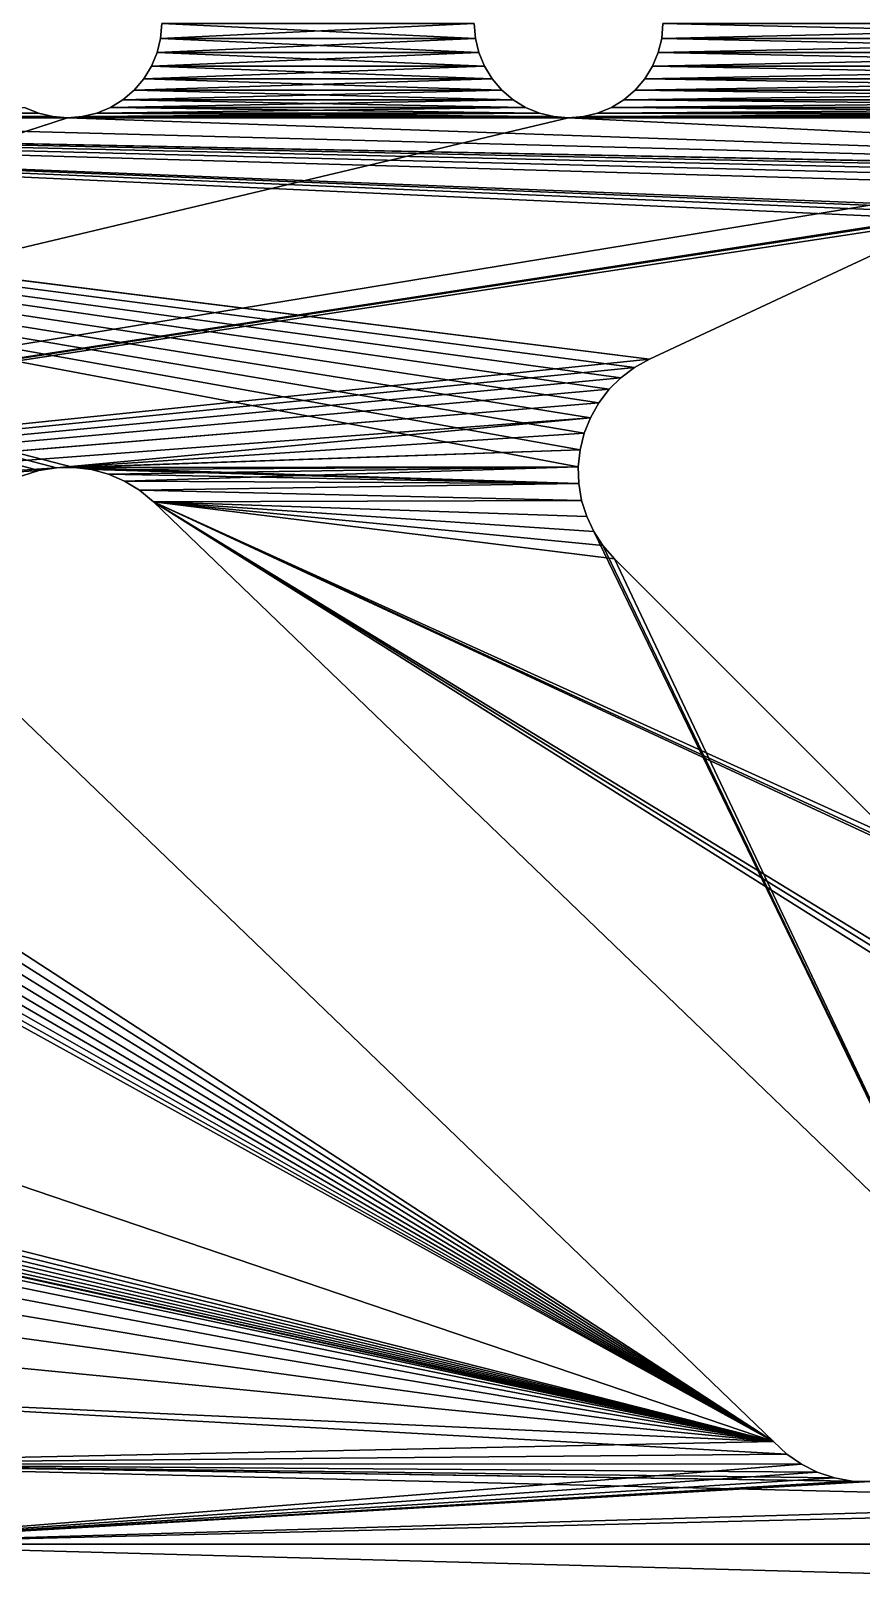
# Model space of a CAD drawing. Header units: millimetres. Extents: x -48.7 to 48.7, y -48.7 to 48.7.
# Drawn here: x -22.16 to -8.74, y -25.06 to -0.12 of the extents above; entities that cross this region are included whole.
import ezdxf

# ---------------------------------------------------------------- set-up
doc = ezdxf.new("R2010")
doc.units = ezdxf.units.MM
doc.header["$LTSCALE"] = 65.185185
for name, color, linetype in [('1', 7, 'CONTINUOUS'), ('129', 7, 'CONTINUOUS'), ('130', 7, 'CONTINUOUS'), ('131', 7, 'CONTINUOUS'), ('132', 7, 'CONTINUOUS'), ('2', 7, 'CONTINUOUS'), ('3', 7, 'CONTINUOUS'), ('5', 7, 'CONTINUOUS'), ('77', 7, 'CONTINUOUS'), ('78', 7, 'CONTINUOUS'), ('84', 7, 'CONTINUOUS')]:
    doc.layers.add(name, color=color, linetype=linetype)

msp = doc.modelspace()

# ---------------------------------------------------------------- linework, layer by layer
at = {"layer": '1', "linetype": 'CONTINUOUS'}
for points in [[(-20.062, -0.242), (-20.042, 0), (-14.975, -0.242), (-20.062, -0.242)], [(-14.975, -0.242), (-20.042, 0), (-14.995, 0), (-14.975, -0.242)], [(-11.965, -0.242), (-11.945, 0), (-1.505, -0.242), (-11.965, -0.242)], [(-1.505, -0.242), (-11.945, 0), (-1.525, 0), (-1.505, -0.242)], [(-20.117, -0.472), (-20.062, -0.242), (-14.92, -0.472), (-20.117, -0.472)], [(-14.92, -0.472), (-20.062, -0.242), (-14.975, -0.242), (-14.92, -0.472)], [(-12.02, -0.472), (-11.965, -0.242), (-1.45, -0.472), (-12.02, -0.472)], [(-1.45, -0.472), (-11.965, -0.242), (-1.505, -0.242), (-1.45, -0.472)], [(-20.208, -0.691), (-20.117, -0.472), (-14.829, -0.691), (-20.208, -0.691)], [(-14.829, -0.691), (-20.117, -0.472), (-14.92, -0.472), (-14.829, -0.691)], [(-12.112, -0.691), (-12.02, -0.472), (-1.359, -0.691), (-12.112, -0.691)], [(-1.359, -0.691), (-12.02, -0.472), (-1.45, -0.472), (-1.359, -0.691)], [(-20.334, -0.897), (-20.208, -0.691), (-14.703, -0.897), (-20.334, -0.897)], [(-14.703, -0.897), (-20.208, -0.691), (-14.829, -0.691), (-14.703, -0.897)], [(-12.237, -0.897), (-12.112, -0.691), (-1.233, -0.897), (-12.237, -0.897)], [(-1.233, -0.897), (-12.112, -0.691), (-1.359, -0.691), (-1.233, -0.897)], [(-20.488, -1.077), (-20.334, -0.897), (-14.549, -1.077), (-20.488, -1.077)], [(-14.549, -1.077), (-20.334, -0.897), (-14.703, -0.897), (-14.549, -1.077)], [(-12.392, -1.077), (-12.237, -0.897), (-1.079, -1.077), (-12.392, -1.077)], [(-1.079, -1.077), (-12.237, -0.897), (-1.233, -0.897), (-1.079, -1.077)], [(-20.874, -1.358), (-20.671, -1.234), (-14.164, -1.358), (-20.874, -1.358)], [(-20.671, -1.234), (-20.488, -1.077), (-14.366, -1.234), (-20.671, -1.234)], [(-14.164, -1.358), (-20.671, -1.234), (-14.366, -1.234), (-14.164, -1.358)], [(-14.366, -1.234), (-20.488, -1.077), (-14.549, -1.077), (-14.366, -1.234)], [(-12.777, -1.358), (-12.575, -1.234), (-0.693, -1.358), (-12.777, -1.358)], [(-12.575, -1.234), (-12.392, -1.077), (-0.895, -1.234), (-12.575, -1.234)], [(-0.693, -1.358), (-12.575, -1.234), (-0.895, -1.234), (-0.693, -1.358)], [(-0.895, -1.234), (-12.392, -1.077), (-1.079, -1.077), (-0.895, -1.234)], [(-43.671, -1.45), (-43.439, -1.506), (-21.463, -7.175), (-43.671, -1.45)], [(-22.301, -7.313), (-43.671, -1.45), (-22.031, -7.228), (-22.301, -7.313)], [(-22.031, -7.228), (-43.671, -1.45), (-21.748, -7.182), (-22.031, -7.228)], [(-21.748, -7.182), (-43.671, -1.45), (-21.463, -7.175), (-21.748, -7.182)], [(-30.029, -1.45), (-21.806, -1.506), (-30.261, -1.506), (-30.029, -1.45)], [(-29.807, -1.358), (-22.037, -1.45), (-30.029, -1.45), (-29.807, -1.358)], [(-22.037, -1.45), (-21.806, -1.506), (-30.029, -1.45), (-22.037, -1.45)], [(-22.26, -1.358), (-22.037, -1.45), (-29.807, -1.358), (-22.26, -1.358)], [(-21.328, -1.506), (-21.096, -1.45), (-13.709, -1.506), (-21.328, -1.506)], [(-21.096, -1.45), (-20.874, -1.358), (-13.941, -1.45), (-21.096, -1.45)], [(-13.709, -1.506), (-21.096, -1.45), (-13.941, -1.45), (-13.709, -1.506)], [(-13.941, -1.45), (-20.874, -1.358), (-14.164, -1.358), (-13.941, -1.45)], [(-13.231, -1.506), (-13, -1.45), (-0.239, -1.506), (-13.231, -1.506)], [(-13, -1.45), (-12.777, -1.358), (-0.471, -1.45), (-13, -1.45)], [(-0.239, -1.506), (-13, -1.45), (-0.471, -1.45), (-0.239, -1.506)], [(-0.471, -1.45), (-12.777, -1.358), (-0.693, -1.358), (-0.471, -1.45)], [(-43.439, -1.506), (-43.2, -1.524), (-12.161, -5.426), (-43.439, -1.506)], [(-13.315, -7.165), (-43.439, -1.506), (-13.285, -6.891), (-13.315, -7.165)], [(-43.439, -1.506), (-13.315, -7.165), (-21.463, -7.175), (-43.439, -1.506)], [(-13.285, -6.891), (-43.439, -1.506), (-13.219, -6.624), (-13.285, -6.891)], [(-13.219, -6.624), (-43.439, -1.506), (-13.118, -6.372), (-13.219, -6.624)], [(-13.118, -6.372), (-43.439, -1.506), (-12.981, -6.132), (-13.118, -6.372)], [(-12.981, -6.132), (-43.439, -1.506), (-12.815, -5.914), (-12.981, -6.132)], [(-12.815, -5.914), (-43.439, -1.506), (-12.624, -5.726), (-12.815, -5.914)], [(-12.624, -5.726), (-43.439, -1.506), (-12.406, -5.563), (-12.624, -5.726)], [(-12.406, -5.563), (-43.439, -1.506), (-12.161, -5.426), (-12.406, -5.563)], [(-43.2, -1.524), (-30.5, -1.524), (7.063, -2.528), (-43.2, -1.524)], [(5.721, -2.943), (-43.2, -1.524), (5.958, -2.784), (5.721, -2.943)], [(-43.2, -1.524), (5.721, -2.943), (-6.542, -2.986), (-43.2, -1.524)], [(5.958, -2.784), (-43.2, -1.524), (6.214, -2.662), (5.958, -2.784)], [(6.214, -2.662), (-43.2, -1.524), (6.492, -2.576), (6.214, -2.662)], [(6.492, -2.576), (-43.2, -1.524), (6.776, -2.531), (6.492, -2.576)], [(6.776, -2.531), (-43.2, -1.524), (7.063, -2.528), (6.776, -2.531)], [(-12.161, -5.426), (-43.2, -1.524), (-7.329, -3.172), (-12.161, -5.426)], [(-7.329, -3.172), (-43.2, -1.524), (-7.068, -3.074), (-7.329, -3.172)], [(-7.068, -3.074), (-43.2, -1.524), (-6.806, -3.012), (-7.068, -3.074)], [(-6.806, -3.012), (-43.2, -1.524), (-6.542, -2.986), (-6.806, -3.012)], [(-30.261, -1.506), (-21.567, -1.524), (-30.5, -1.524), (-30.261, -1.506)], [(-30.5, -1.524), (-21.567, -1.524), (7.063, -2.528), (-30.5, -1.524)], [(-21.806, -1.506), (-21.567, -1.524), (-30.261, -1.506), (-21.806, -1.506)], [(-21.567, -1.524), (-21.328, -1.506), (-13.47, -1.524), (-21.567, -1.524)], [(-21.567, -1.524), (-13.47, -1.524), (7.063, -2.528), (-21.567, -1.524)], [(-13.47, -1.524), (-21.328, -1.506), (-13.709, -1.506), (-13.47, -1.524)], [(-13.47, -1.524), (-13.231, -1.506), (0, -1.524), (-13.47, -1.524)], [(-13.47, -1.524), (0, -1.524), (7.063, -2.528), (-13.47, -1.524)], [(0, -1.524), (-13.231, -1.506), (-0.239, -1.506), (0, -1.524)], [(-13.315, -7.165), (-13.306, -7.436), (-21.463, -7.175), (-13.315, -7.165)], [(-21.463, -7.175), (-13.306, -7.436), (-21.181, -7.211), (-21.463, -7.175)], [(-21.181, -7.211), (-13.306, -7.436), (-20.903, -7.286), (-21.181, -7.211)], [(-20.903, -7.286), (-13.306, -7.436), (-20.645, -7.398), (-20.903, -7.286)], [(-20.645, -7.398), (-13.306, -7.436), (-20.405, -7.546), (-20.645, -7.398)], [(-13.306, -7.436), (-13.259, -7.708), (-20.405, -7.546), (-13.306, -7.436)], [(-20.405, -7.546), (-13.259, -7.708), (-20.18, -7.731), (-20.405, -7.546)], [(-13.259, -7.708), (-13.177, -7.97), (-20.18, -7.731), (-13.259, -7.708)], [(-0.239, -20.061), (-0.471, -20.117), (-20.18, -7.731), (-0.239, -20.061)], [(-20.18, -7.731), (-0.471, -20.117), (-7.298, -20.125), (-20.18, -7.731)], [(0, -20.042), (-0.239, -20.061), (-20.18, -7.731), (0, -20.042)], [(-7.539, -13.609), (0, -20.042), (-20.18, -7.731), (-7.539, -13.609)], [(-12.914, -8.44), (-12.73, -8.653), (-20.18, -7.731), (-12.914, -8.44)], [(-12.73, -8.653), (-8.221, -13.162), (-20.18, -7.731), (-12.73, -8.653)], [(-13.063, -8.212), (-12.914, -8.44), (-20.18, -7.731), (-13.063, -8.212)], [(-13.177, -7.97), (-13.063, -8.212), (-20.18, -7.731), (-13.177, -7.97)], [(-7.781, -13.494), (-7.539, -13.609), (-20.18, -7.731), (-7.781, -13.494)], [(-8.008, -13.345), (-7.781, -13.494), (-20.18, -7.731), (-8.008, -13.345)], [(-8.221, -13.162), (-8.008, -13.345), (-20.18, -7.731), (-8.221, -13.162)], [(-29.141, -10.851), (-29.05, -10.632), (-10.16, -22.917), (-29.141, -10.851)], [(-10.16, -22.917), (-29.05, -10.632), (-22.953, -10.614), (-10.16, -22.917)], [(-29.267, -11.057), (-29.141, -10.851), (-10.16, -22.917), (-29.267, -11.057)], [(-29.421, -11.237), (-29.267, -11.057), (-10.16, -22.917), (-29.421, -11.237)], [(-29.807, -11.518), (-29.605, -11.394), (-10.16, -22.917), (-29.807, -11.518)], [(-29.605, -11.394), (-29.421, -11.237), (-10.16, -22.917), (-29.605, -11.394)], [(-48.66, -13.151), (-43.2, -11.684), (-10.16, -22.917), (-48.66, -13.151)], [(-43.2, -11.684), (-30.5, -11.684), (-10.16, -22.917), (-43.2, -11.684)], [(-30.5, -11.684), (-30.261, -11.666), (-10.16, -22.917), (-30.5, -11.684)], [(-30.261, -11.666), (-30.029, -11.61), (-10.16, -22.917), (-30.261, -11.666)], [(-30.029, -11.61), (-29.807, -11.518), (-10.16, -22.917), (-30.029, -11.61)], [(-48.64, -13.425), (-48.66, -13.151), (-10.16, -22.917), (-48.64, -13.425)], [(-48.587, -13.687), (-48.64, -13.425), (-10.16, -22.917), (-48.587, -13.687)], [(-48.5, -13.936), (-48.587, -13.687), (-10.16, -22.917), (-48.5, -13.936)], [(-48.377, -14.176), (-48.5, -13.936), (-10.16, -22.917), (-48.377, -14.176)], [(-48.223, -14.399), (-48.377, -14.176), (-10.16, -22.917), (-48.223, -14.399)], [(-10.16, -22.917), (-42.983, -15.711), (-48.223, -14.399), (-10.16, -22.917)], [(-41.096, -16.152), (-42.983, -15.711), (-10.16, -22.917), (-41.096, -16.152)], [(-39.233, -16.698), (-41.096, -16.152), (-10.16, -22.917), (-39.233, -16.698)], [(-37.395, -17.349), (-39.233, -16.698), (-10.16, -22.917), (-37.395, -17.349)], [(-35.599, -18.1), (-37.395, -17.349), (-10.16, -22.917), (-35.599, -18.1)], [(-33.853, -18.948), (-35.599, -18.1), (-10.16, -22.917), (-33.853, -18.948)], [(-32.149, -19.895), (-33.853, -18.948), (-10.16, -22.917), (-32.149, -19.895)], [(-30.502, -20.934), (-32.149, -19.895), (-10.16, -22.917), (-30.502, -20.934)], [(-28.922, -22.059), (-30.502, -20.934), (-10.16, -22.917), (-28.922, -22.059)], [(-27.399, -23.276), (-28.922, -22.059), (-9.943, -23.12), (-27.399, -23.276)], [(-28.922, -22.059), (-10.16, -22.917), (-9.943, -23.12), (-28.922, -22.059)], [(-9.708, -23.285), (-27.399, -23.276), (-9.943, -23.12), (-9.708, -23.285)], [(-25.947, -24.575), (-27.399, -23.276), (25.947, -24.575), (-25.947, -24.575)], [(25.947, -24.575), (-27.399, -23.276), (-8.596, -23.564), (25.947, -24.575)], [(-8.596, -23.564), (-27.399, -23.276), (-8.887, -23.556), (-8.596, -23.564)], [(-8.887, -23.556), (-27.399, -23.276), (-9.172, -23.506), (-8.887, -23.556)], [(-9.172, -23.506), (-27.399, -23.276), (-9.451, -23.414), (-9.172, -23.506)], [(-9.451, -23.414), (-27.399, -23.276), (-9.708, -23.285), (-9.451, -23.414)], [(-24.575, -25.947), (-25.947, -24.575), (24.575, -25.947), (-24.575, -25.947)], [(24.575, -25.947), (-25.947, -24.575), (25.947, -24.575), (24.575, -25.947)]]:
    msp.add_3dface(points, dxfattribs=at)
at = {"layer": '129', "linetype": 'CONTINUOUS'}
for points in [[(-10.16, -22.917), (-22.953, -10.614), (-10.16, -22.917, 3.175), (-10.16, -22.917)], [(-10.16, -22.917, 3.175), (-22.953, -10.614), (-22.953, -10.614, 3.175), (-10.16, -22.917, 3.175)]]:
    msp.add_3dface(points, dxfattribs=at)
at = {"layer": '130', "linetype": 'CONTINUOUS'}
for points in [[(-22.301, -7.313), (-22.031, -7.228), (-22.301, -7.313, 3.175), (-22.301, -7.313)], [(-22.031, -7.228), (-22.031, -7.228, 3.175), (-22.301, -7.313, 3.175), (-22.031, -7.228)], [(-22.031, -7.228), (-21.748, -7.182), (-22.031, -7.228, 3.175), (-22.031, -7.228)], [(-21.748, -7.182), (-21.748, -7.182, 3.175), (-22.031, -7.228, 3.175), (-21.748, -7.182)], [(-21.748, -7.182), (-21.463, -7.175), (-21.748, -7.182, 3.175), (-21.748, -7.182)], [(-21.463, -7.175), (-21.463, -7.175, 3.175), (-21.748, -7.182, 3.175), (-21.463, -7.175)], [(-21.463, -7.175), (-21.181, -7.211), (-21.463, -7.175, 3.175), (-21.463, -7.175)], [(-21.181, -7.211), (-21.181, -7.211, 3.175), (-21.463, -7.175, 3.175), (-21.181, -7.211)], [(-21.181, -7.211), (-20.903, -7.286), (-21.181, -7.211, 3.175), (-21.181, -7.211)], [(-20.903, -7.286), (-20.903, -7.286, 3.175), (-21.181, -7.211, 3.175), (-20.903, -7.286)], [(-20.903, -7.286), (-20.645, -7.398), (-20.903, -7.286, 3.175), (-20.903, -7.286)], [(-20.645, -7.398), (-20.645, -7.398, 3.175), (-20.903, -7.286, 3.175), (-20.645, -7.398)], [(-20.645, -7.398), (-20.405, -7.546), (-20.645, -7.398, 3.175), (-20.645, -7.398)], [(-20.405, -7.546), (-20.405, -7.546, 3.175), (-20.645, -7.398, 3.175), (-20.405, -7.546)], [(-20.405, -7.546), (-20.18, -7.731), (-20.405, -7.546, 3.175), (-20.405, -7.546)], [(-20.18, -7.731), (-20.18, -7.731, 3.175), (-20.405, -7.546, 3.175), (-20.18, -7.731)]]:
    msp.add_3dface(points, dxfattribs=at)
at = {"layer": '131', "linetype": 'CONTINUOUS'}
for points in [[(-20.18, -7.731), (-7.298, -20.125), (-20.18, -7.731, 3.175), (-20.18, -7.731)], [(-7.298, -20.125), (-7.298, -20.125, 3.175), (-20.18, -7.731, 3.175), (-7.298, -20.125)]]:
    msp.add_3dface(points, dxfattribs=at)
at = {"layer": '132', "linetype": 'CONTINUOUS'}
for points in [[(-9.943, -23.12), (-10.16, -22.917), (-9.943, -23.12, 3.175), (-9.943, -23.12)], [(-10.16, -22.917), (-10.16, -22.917, 3.175), (-9.943, -23.12, 3.175), (-10.16, -22.917)], [(-9.708, -23.285), (-9.943, -23.12), (-9.708, -23.285, 3.175), (-9.708, -23.285)], [(-9.943, -23.12), (-9.943, -23.12, 3.175), (-9.708, -23.285, 3.175), (-9.943, -23.12)], [(-9.451, -23.414), (-9.708, -23.285), (-9.451, -23.414, 3.175), (-9.451, -23.414)], [(-9.708, -23.285), (-9.708, -23.285, 3.175), (-9.451, -23.414, 3.175), (-9.708, -23.285)], [(-9.172, -23.506), (-9.451, -23.414), (-9.172, -23.506, 3.175), (-9.172, -23.506)], [(-9.451, -23.414), (-9.451, -23.414, 3.175), (-9.172, -23.506, 3.175), (-9.451, -23.414)], [(-8.887, -23.556), (-9.172, -23.506), (-8.887, -23.556, 3.175), (-8.887, -23.556)], [(-9.172, -23.506), (-9.172, -23.506, 3.175), (-8.887, -23.556, 3.175), (-9.172, -23.506)], [(-8.596, -23.564), (-8.887, -23.556), (-8.596, -23.564, 3.175), (-8.596, -23.564)], [(-8.887, -23.556), (-8.887, -23.556, 3.175), (-8.596, -23.564, 3.175), (-8.887, -23.556)]]:
    msp.add_3dface(points, dxfattribs=at)
at = {"layer": '2', "linetype": 'CONTINUOUS'}
for points in [[(-20.042, 0, 3.175), (-20.062, -0.242, 3.175), (-14.995, 0, 3.175), (-20.042, 0, 3.175)], [(-14.995, 0, 3.175), (-20.062, -0.242, 3.175), (-14.975, -0.242, 3.175), (-14.995, 0, 3.175)], [(-11.945, 0, 3.175), (-11.965, -0.242, 3.175), (-1.525, 0, 3.175), (-11.945, 0, 3.175)], [(-1.525, 0, 3.175), (-11.965, -0.242, 3.175), (-1.505, -0.242, 3.175), (-1.525, 0, 3.175)], [(-20.062, -0.242, 3.175), (-20.117, -0.472, 3.175), (-14.975, -0.242, 3.175), (-20.062, -0.242, 3.175)], [(-14.975, -0.242, 3.175), (-20.117, -0.472, 3.175), (-14.92, -0.472, 3.175), (-14.975, -0.242, 3.175)], [(-11.965, -0.242, 3.175), (-12.02, -0.472, 3.175), (-1.505, -0.242, 3.175), (-11.965, -0.242, 3.175)], [(-1.505, -0.242, 3.175), (-12.02, -0.472, 3.175), (-1.45, -0.472, 3.175), (-1.505, -0.242, 3.175)], [(-20.117, -0.472, 3.175), (-20.208, -0.691, 3.175), (-14.92, -0.472, 3.175), (-20.117, -0.472, 3.175)], [(-14.92, -0.472, 3.175), (-20.208, -0.691, 3.175), (-14.829, -0.691, 3.175), (-14.92, -0.472, 3.175)], [(-12.02, -0.472, 3.175), (-12.112, -0.691, 3.175), (-1.45, -0.472, 3.175), (-12.02, -0.472, 3.175)], [(-1.45, -0.472, 3.175), (-12.112, -0.691, 3.175), (-1.359, -0.691, 3.175), (-1.45, -0.472, 3.175)], [(-20.208, -0.691, 3.175), (-20.334, -0.897, 3.175), (-14.829, -0.691, 3.175), (-20.208, -0.691, 3.175)], [(-14.829, -0.691, 3.175), (-20.334, -0.897, 3.175), (-14.703, -0.897, 3.175), (-14.829, -0.691, 3.175)], [(-12.112, -0.691, 3.175), (-12.237, -0.897, 3.175), (-1.359, -0.691, 3.175), (-12.112, -0.691, 3.175)], [(-1.359, -0.691, 3.175), (-12.237, -0.897, 3.175), (-1.233, -0.897, 3.175), (-1.359, -0.691, 3.175)], [(-20.334, -0.897, 3.175), (-20.488, -1.077, 3.175), (-14.703, -0.897, 3.175), (-20.334, -0.897, 3.175)], [(-14.703, -0.897, 3.175), (-20.488, -1.077, 3.175), (-14.549, -1.077, 3.175), (-14.703, -0.897, 3.175)], [(-12.237, -0.897, 3.175), (-12.392, -1.077, 3.175), (-1.233, -0.897, 3.175), (-12.237, -0.897, 3.175)], [(-1.233, -0.897, 3.175), (-12.392, -1.077, 3.175), (-1.079, -1.077, 3.175), (-1.233, -0.897, 3.175)], [(-20.671, -1.234, 3.175), (-20.874, -1.358, 3.175), (-14.366, -1.234, 3.175), (-20.671, -1.234, 3.175)], [(-14.366, -1.234, 3.175), (-20.874, -1.358, 3.175), (-14.164, -1.358, 3.175), (-14.366, -1.234, 3.175)], [(-20.488, -1.077, 3.175), (-20.671, -1.234, 3.175), (-14.549, -1.077, 3.175), (-20.488, -1.077, 3.175)], [(-14.549, -1.077, 3.175), (-20.671, -1.234, 3.175), (-14.366, -1.234, 3.175), (-14.549, -1.077, 3.175)], [(-12.575, -1.234, 3.175), (-12.777, -1.358, 3.175), (-0.895, -1.234, 3.175), (-12.575, -1.234, 3.175)], [(-0.895, -1.234, 3.175), (-12.777, -1.358, 3.175), (-0.693, -1.358, 3.175), (-0.895, -1.234, 3.175)], [(-12.392, -1.077, 3.175), (-12.575, -1.234, 3.175), (-1.079, -1.077, 3.175), (-12.392, -1.077, 3.175)], [(-1.079, -1.077, 3.175), (-12.575, -1.234, 3.175), (-0.895, -1.234, 3.175), (-1.079, -1.077, 3.175)], [(-21.806, -1.506, 3.175), (-22.037, -1.45, 3.175), (-30.261, -1.506, 3.175), (-21.806, -1.506, 3.175)], [(-30.261, -1.506, 3.175), (-22.037, -1.45, 3.175), (-30.029, -1.45, 3.175), (-30.261, -1.506, 3.175)], [(-22.037, -1.45, 3.175), (-22.26, -1.358, 3.175), (-30.029, -1.45, 3.175), (-22.037, -1.45, 3.175)], [(-21.096, -1.45, 3.175), (-21.328, -1.506, 3.175), (-13.941, -1.45, 3.175), (-21.096, -1.45, 3.175)], [(-13.941, -1.45, 3.175), (-21.328, -1.506, 3.175), (-13.709, -1.506, 3.175), (-13.941, -1.45, 3.175)], [(-20.874, -1.358, 3.175), (-21.096, -1.45, 3.175), (-14.164, -1.358, 3.175), (-20.874, -1.358, 3.175)], [(-14.164, -1.358, 3.175), (-21.096, -1.45, 3.175), (-13.941, -1.45, 3.175), (-14.164, -1.358, 3.175)], [(-13, -1.45, 3.175), (-13.231, -1.506, 3.175), (-0.471, -1.45, 3.175), (-13, -1.45, 3.175)], [(-0.471, -1.45, 3.175), (-13.231, -1.506, 3.175), (-0.239, -1.506, 3.175), (-0.471, -1.45, 3.175)], [(-12.777, -1.358, 3.175), (-13, -1.45, 3.175), (-0.693, -1.358, 3.175), (-12.777, -1.358, 3.175)], [(-0.693, -1.358, 3.175), (-13, -1.45, 3.175), (-0.471, -1.45, 3.175), (-0.693, -1.358, 3.175)], [(-21.567, -1.524, 3.175), (-30.5, -1.524, 3.175), (-43.671, -8.71, 3.175), (-21.567, -1.524, 3.175)], [(-43.439, -8.654, 3.175), (-21.567, -1.524, 3.175), (-43.671, -8.71, 3.175), (-43.439, -8.654, 3.175)], [(-13.47, -1.524, 3.175), (-21.567, -1.524, 3.175), (-43.439, -8.654, 3.175), (-13.47, -1.524, 3.175)], [(-13.47, -1.524, 3.175), (-43.439, -8.654, 3.175), (0, -1.524, 3.175), (-13.47, -1.524, 3.175)], [(0, -1.524, 3.175), (-43.439, -8.654, 3.175), (-6.806, -3.012, 3.175), (0, -1.524, 3.175)], [(-21.567, -1.524, 3.175), (-21.806, -1.506, 3.175), (-30.5, -1.524, 3.175), (-21.567, -1.524, 3.175)], [(-30.5, -1.524, 3.175), (-21.806, -1.506, 3.175), (-30.261, -1.506, 3.175), (-30.5, -1.524, 3.175)], [(-21.328, -1.506, 3.175), (-21.567, -1.524, 3.175), (-13.709, -1.506, 3.175), (-21.328, -1.506, 3.175)], [(-13.709, -1.506, 3.175), (-21.567, -1.524, 3.175), (-13.47, -1.524, 3.175), (-13.709, -1.506, 3.175)], [(-13.231, -1.506, 3.175), (-13.47, -1.524, 3.175), (-0.239, -1.506, 3.175), (-13.231, -1.506, 3.175)], [(-0.239, -1.506, 3.175), (-13.47, -1.524, 3.175), (0, -1.524, 3.175), (-0.239, -1.506, 3.175)], [(-6.806, -3.012, 3.175), (-43.439, -8.654, 3.175), (-7.068, -3.074, 3.175), (-6.806, -3.012, 3.175)], [(-7.068, -3.074, 3.175), (-43.439, -8.654, 3.175), (-7.329, -3.172, 3.175), (-7.068, -3.074, 3.175)], [(-7.329, -3.172, 3.175), (-43.439, -8.654, 3.175), (-12.161, -5.426, 3.175), (-7.329, -3.172, 3.175)], [(-12.161, -5.426, 3.175), (-43.439, -8.654, 3.175), (-12.406, -5.563, 3.175), (-12.161, -5.426, 3.175)], [(-12.406, -5.563, 3.175), (-43.439, -8.654, 3.175), (-12.624, -5.726, 3.175), (-12.406, -5.563, 3.175)], [(-12.624, -5.726, 3.175), (-43.439, -8.654, 3.175), (-12.815, -5.914, 3.175), (-12.624, -5.726, 3.175)], [(-12.815, -5.914, 3.175), (-43.439, -8.654, 3.175), (-12.981, -6.132, 3.175), (-12.815, -5.914, 3.175)], [(-43.439, -8.654, 3.175), (-43.2, -8.636, 3.175), (-12.981, -6.132, 3.175), (-43.439, -8.654, 3.175)], [(-12.981, -6.132, 3.175), (-43.2, -8.636, 3.175), (-13.118, -6.372, 3.175), (-12.981, -6.132, 3.175)], [(-13.118, -6.372, 3.175), (-43.2, -8.636, 3.175), (-21.748, -7.182, 3.175), (-13.118, -6.372, 3.175)], [(-13.219, -6.624, 3.175), (-13.118, -6.372, 3.175), (-21.748, -7.182, 3.175), (-13.219, -6.624, 3.175)], [(-13.285, -6.891, 3.175), (-13.219, -6.624, 3.175), (-21.748, -7.182, 3.175), (-13.285, -6.891, 3.175)], [(-21.463, -7.175, 3.175), (-13.285, -6.891, 3.175), (-21.748, -7.182, 3.175), (-21.463, -7.175, 3.175)], [(-13.315, -7.165, 3.175), (-13.285, -6.891, 3.175), (-21.463, -7.175, 3.175), (-13.315, -7.165, 3.175)], [(-21.748, -7.182, 3.175), (-43.2, -8.636, 3.175), (-22.031, -7.228, 3.175), (-21.748, -7.182, 3.175)], [(-22.031, -7.228, 3.175), (-43.2, -8.636, 3.175), (-22.301, -7.313, 3.175), (-22.031, -7.228, 3.175)], [(-21.181, -7.211, 3.175), (-13.315, -7.165, 3.175), (-21.463, -7.175, 3.175), (-21.181, -7.211, 3.175)], [(-20.903, -7.286, 3.175), (-13.315, -7.165, 3.175), (-21.181, -7.211, 3.175), (-20.903, -7.286, 3.175)], [(-20.645, -7.398, 3.175), (-13.315, -7.165, 3.175), (-20.903, -7.286, 3.175), (-20.645, -7.398, 3.175)], [(-13.306, -7.436, 3.175), (-13.315, -7.165, 3.175), (-20.645, -7.398, 3.175), (-13.306, -7.436, 3.175)], [(-20.405, -7.546, 3.175), (-13.306, -7.436, 3.175), (-20.645, -7.398, 3.175), (-20.405, -7.546, 3.175)], [(-13.259, -7.708, 3.175), (-13.306, -7.436, 3.175), (-20.405, -7.546, 3.175), (-13.259, -7.708, 3.175)], [(-20.18, -7.731, 3.175), (-13.259, -7.708, 3.175), (-20.405, -7.546, 3.175), (-20.18, -7.731, 3.175)], [(-13.177, -7.97, 3.175), (-13.259, -7.708, 3.175), (-20.18, -7.731, 3.175), (-13.177, -7.97, 3.175)], [(-13.063, -8.212, 3.175), (-13.177, -7.97, 3.175), (-20.18, -7.731, 3.175), (-13.063, -8.212, 3.175)], [(-7.298, -20.125, 3.175), (-13.063, -8.212, 3.175), (-20.18, -7.731, 3.175), (-7.298, -20.125, 3.175)], [(-12.914, -8.44, 3.175), (-13.063, -8.212, 3.175), (-7.298, -20.125, 3.175), (-12.914, -8.44, 3.175)], [(-12.73, -8.653, 3.175), (-12.914, -8.44, 3.175), (-7.298, -20.125, 3.175), (-12.73, -8.653, 3.175)], [(-8.221, -13.162, 3.175), (-12.73, -8.653, 3.175), (-7.298, -20.125, 3.175), (-8.221, -13.162, 3.175)], [(-28.922, -22.059, 3.175), (-10.16, -22.917, 3.175), (-22.953, -10.614, 3.175), (-28.922, -22.059, 3.175)], [(-28.922, -22.059, 3.175), (-27.399, -23.276, 3.175), (-10.16, -22.917, 3.175), (-28.922, -22.059, 3.175)], [(-10.16, -22.917, 3.175), (-27.399, -23.276, 3.175), (-9.943, -23.12, 3.175), (-10.16, -22.917, 3.175)], [(-9.943, -23.12, 3.175), (-27.399, -23.276, 3.175), (-9.708, -23.285, 3.175), (-9.943, -23.12, 3.175)], [(-27.399, -23.276, 3.175), (-25.947, -24.575, 3.175), (-9.708, -23.285, 3.175), (-27.399, -23.276, 3.175)], [(25.947, -24.575, 3.175), (27.399, -23.276, 3.175), (-25.947, -24.575, 3.175), (25.947, -24.575, 3.175)], [(-25.947, -24.575, 3.175), (27.399, -23.276, 3.175), (8.663, -23.566, 3.175), (-25.947, -24.575, 3.175)], [(-9.708, -23.285, 3.175), (-25.947, -24.575, 3.175), (-9.451, -23.414, 3.175), (-9.708, -23.285, 3.175)], [(-9.451, -23.414, 3.175), (-25.947, -24.575, 3.175), (-9.172, -23.506, 3.175), (-9.451, -23.414, 3.175)], [(-9.172, -23.506, 3.175), (-25.947, -24.575, 3.175), (-8.887, -23.556, 3.175), (-9.172, -23.506, 3.175)], [(-8.887, -23.556, 3.175), (-25.947, -24.575, 3.175), (-8.596, -23.564, 3.175), (-8.887, -23.556, 3.175)], [(-25.947, -24.575, 3.175), (8.663, -23.566, 3.175), (-8.596, -23.564, 3.175), (-25.947, -24.575, 3.175)], [(-24.575, -25.947, 3.175), (25.947, -24.575, 3.175), (-25.947, -24.575, 3.175), (-24.575, -25.947, 3.175)], [(24.575, -25.947, 3.175), (25.947, -24.575, 3.175), (-24.575, -25.947, 3.175), (24.575, -25.947, 3.175)]]:
    msp.add_3dface(points, dxfattribs=at)
at = {"layer": '3', "linetype": 'CONTINUOUS'}
for points in [[(-20.042, 0), (-20.062, -0.242), (-20.042, 0, 3.175), (-20.042, 0)], [(-20.042, 0, 3.175), (-20.062, -0.242), (-20.062, -0.242, 3.175), (-20.042, 0, 3.175)], [(-20.062, -0.242), (-20.117, -0.472), (-20.062, -0.242, 3.175), (-20.062, -0.242)], [(-20.117, -0.472), (-20.117, -0.472, 3.175), (-20.062, -0.242, 3.175), (-20.117, -0.472)], [(-20.117, -0.472), (-20.208, -0.691), (-20.117, -0.472, 3.175), (-20.117, -0.472)], [(-20.208, -0.691), (-20.208, -0.691, 3.175), (-20.117, -0.472, 3.175), (-20.208, -0.691)], [(-20.208, -0.691), (-20.334, -0.897), (-20.208, -0.691, 3.175), (-20.208, -0.691)], [(-20.334, -0.897), (-20.334, -0.897, 3.175), (-20.208, -0.691, 3.175), (-20.334, -0.897)], [(-20.334, -0.897), (-20.488, -1.077), (-20.334, -0.897, 3.175), (-20.334, -0.897)], [(-20.488, -1.077), (-20.488, -1.077, 3.175), (-20.334, -0.897, 3.175), (-20.488, -1.077)], [(-20.671, -1.234), (-20.874, -1.358), (-20.671, -1.234, 3.175), (-20.671, -1.234)], [(-20.874, -1.358), (-20.874, -1.358, 3.175), (-20.671, -1.234, 3.175), (-20.874, -1.358)], [(-20.488, -1.077), (-20.671, -1.234), (-20.488, -1.077, 3.175), (-20.488, -1.077)], [(-20.671, -1.234), (-20.671, -1.234, 3.175), (-20.488, -1.077, 3.175), (-20.671, -1.234)], [(-22.037, -1.45), (-22.26, -1.358), (-22.037, -1.45, 3.175), (-22.037, -1.45)], [(-22.26, -1.358), (-22.26, -1.358, 3.175), (-22.037, -1.45, 3.175), (-22.26, -1.358)], [(-21.806, -1.506), (-22.037, -1.45), (-21.806, -1.506, 3.175), (-21.806, -1.506)], [(-22.037, -1.45), (-22.037, -1.45, 3.175), (-21.806, -1.506, 3.175), (-22.037, -1.45)], [(-21.096, -1.45), (-21.328, -1.506), (-21.096, -1.45, 3.175), (-21.096, -1.45)], [(-21.328, -1.506), (-21.328, -1.506, 3.175), (-21.096, -1.45, 3.175), (-21.328, -1.506)], [(-20.874, -1.358), (-21.096, -1.45), (-20.874, -1.358, 3.175), (-20.874, -1.358)], [(-21.096, -1.45), (-21.096, -1.45, 3.175), (-20.874, -1.358, 3.175), (-21.096, -1.45)], [(-21.567, -1.524), (-21.806, -1.506), (-21.567, -1.524, 3.175), (-21.567, -1.524)], [(-21.806, -1.506), (-21.806, -1.506, 3.175), (-21.567, -1.524, 3.175), (-21.806, -1.506)], [(-21.328, -1.506), (-21.567, -1.524), (-21.328, -1.506, 3.175), (-21.328, -1.506)], [(-21.567, -1.524), (-21.567, -1.524, 3.175), (-21.328, -1.506, 3.175), (-21.567, -1.524)]]:
    msp.add_3dface(points, dxfattribs=at)
at = {"layer": '5', "linetype": 'CONTINUOUS'}
for points in [[(-14.975, -0.242), (-14.995, 0), (-14.975, -0.242, 3.175), (-14.975, -0.242)], [(-14.995, 0), (-14.995, 0, 3.175), (-14.975, -0.242, 3.175), (-14.995, 0)], [(-11.945, 0), (-11.965, -0.242), (-11.945, 0, 3.175), (-11.945, 0)], [(-11.945, 0, 3.175), (-11.965, -0.242), (-11.965, -0.242, 3.175), (-11.945, 0, 3.175)], [(-14.92, -0.472), (-14.975, -0.242), (-14.92, -0.472, 3.175), (-14.92, -0.472)], [(-14.975, -0.242), (-14.975, -0.242, 3.175), (-14.92, -0.472, 3.175), (-14.975, -0.242)], [(-11.965, -0.242), (-12.02, -0.472), (-11.965, -0.242, 3.175), (-11.965, -0.242)], [(-12.02, -0.472), (-12.02, -0.472, 3.175), (-11.965, -0.242, 3.175), (-12.02, -0.472)], [(-14.829, -0.691), (-14.92, -0.472), (-14.829, -0.691, 3.175), (-14.829, -0.691)], [(-14.92, -0.472), (-14.92, -0.472, 3.175), (-14.829, -0.691, 3.175), (-14.92, -0.472)], [(-12.02, -0.472), (-12.112, -0.691), (-12.02, -0.472, 3.175), (-12.02, -0.472)], [(-12.112, -0.691), (-12.112, -0.691, 3.175), (-12.02, -0.472, 3.175), (-12.112, -0.691)], [(-14.703, -0.897), (-14.829, -0.691), (-14.703, -0.897, 3.175), (-14.703, -0.897)], [(-14.829, -0.691), (-14.829, -0.691, 3.175), (-14.703, -0.897, 3.175), (-14.829, -0.691)], [(-12.112, -0.691), (-12.237, -0.897), (-12.112, -0.691, 3.175), (-12.112, -0.691)], [(-12.237, -0.897), (-12.237, -0.897, 3.175), (-12.112, -0.691, 3.175), (-12.237, -0.897)], [(-14.549, -1.077), (-14.703, -0.897), (-14.549, -1.077, 3.175), (-14.549, -1.077)], [(-14.703, -0.897), (-14.703, -0.897, 3.175), (-14.549, -1.077, 3.175), (-14.703, -0.897)], [(-12.237, -0.897), (-12.392, -1.077), (-12.237, -0.897, 3.175), (-12.237, -0.897)], [(-12.392, -1.077), (-12.392, -1.077, 3.175), (-12.237, -0.897, 3.175), (-12.392, -1.077)], [(-14.366, -1.234), (-14.549, -1.077), (-14.366, -1.234, 3.175), (-14.366, -1.234)], [(-14.549, -1.077), (-14.549, -1.077, 3.175), (-14.366, -1.234, 3.175), (-14.549, -1.077)], [(-14.164, -1.358), (-14.366, -1.234), (-14.164, -1.358, 3.175), (-14.164, -1.358)], [(-14.366, -1.234), (-14.366, -1.234, 3.175), (-14.164, -1.358, 3.175), (-14.366, -1.234)], [(-12.575, -1.234), (-12.777, -1.358), (-12.575, -1.234, 3.175), (-12.575, -1.234)], [(-12.777, -1.358), (-12.777, -1.358, 3.175), (-12.575, -1.234, 3.175), (-12.777, -1.358)], [(-12.392, -1.077), (-12.575, -1.234), (-12.392, -1.077, 3.175), (-12.392, -1.077)], [(-12.575, -1.234), (-12.575, -1.234, 3.175), (-12.392, -1.077, 3.175), (-12.575, -1.234)], [(-13.941, -1.45), (-14.164, -1.358), (-13.941, -1.45, 3.175), (-13.941, -1.45)], [(-14.164, -1.358), (-14.164, -1.358, 3.175), (-13.941, -1.45, 3.175), (-14.164, -1.358)], [(-13.709, -1.506), (-13.941, -1.45), (-13.709, -1.506, 3.175), (-13.709, -1.506)], [(-13.941, -1.45), (-13.941, -1.45, 3.175), (-13.709, -1.506, 3.175), (-13.941, -1.45)], [(-13, -1.45), (-13.231, -1.506), (-13, -1.45, 3.175), (-13, -1.45)], [(-13.231, -1.506), (-13.231, -1.506, 3.175), (-13, -1.45, 3.175), (-13.231, -1.506)], [(-12.777, -1.358), (-13, -1.45), (-12.777, -1.358, 3.175), (-12.777, -1.358)], [(-13, -1.45), (-13, -1.45, 3.175), (-12.777, -1.358, 3.175), (-13, -1.45)], [(-13.47, -1.524), (-13.709, -1.506), (-13.47, -1.524, 3.175), (-13.47, -1.524)], [(-13.709, -1.506), (-13.709, -1.506, 3.175), (-13.47, -1.524, 3.175), (-13.709, -1.506)], [(-13.231, -1.506), (-13.47, -1.524), (-13.231, -1.506, 3.175), (-13.231, -1.506)], [(-13.47, -1.524), (-13.47, -1.524, 3.175), (-13.231, -1.506, 3.175), (-13.47, -1.524)]]:
    msp.add_3dface(points, dxfattribs=at)
at = {"layer": '77', "linetype": 'CONTINUOUS'}
for points in [[(-12.406, -5.563), (-12.161, -5.426), (-12.406, -5.563, 3.175), (-12.406, -5.563)], [(-12.161, -5.426), (-12.161, -5.426, 3.175), (-12.406, -5.563, 3.175), (-12.161, -5.426)], [(-12.815, -5.914), (-12.624, -5.726), (-12.815, -5.914, 3.175), (-12.815, -5.914)], [(-12.624, -5.726), (-12.624, -5.726, 3.175), (-12.815, -5.914, 3.175), (-12.624, -5.726)], [(-12.624, -5.726), (-12.406, -5.563), (-12.624, -5.726, 3.175), (-12.624, -5.726)], [(-12.406, -5.563), (-12.406, -5.563, 3.175), (-12.624, -5.726, 3.175), (-12.406, -5.563)], [(-12.981, -6.132), (-12.815, -5.914), (-12.981, -6.132, 3.175), (-12.981, -6.132)], [(-12.815, -5.914), (-12.815, -5.914, 3.175), (-12.981, -6.132, 3.175), (-12.815, -5.914)], [(-13.118, -6.372), (-12.981, -6.132), (-13.118, -6.372, 3.175), (-13.118, -6.372)], [(-12.981, -6.132), (-12.981, -6.132, 3.175), (-13.118, -6.372, 3.175), (-12.981, -6.132)], [(-13.219, -6.624), (-13.118, -6.372), (-13.219, -6.624, 3.175), (-13.219, -6.624)], [(-13.118, -6.372), (-13.118, -6.372, 3.175), (-13.219, -6.624, 3.175), (-13.118, -6.372)], [(-13.285, -6.891), (-13.219, -6.624), (-13.285, -6.891, 3.175), (-13.285, -6.891)], [(-13.219, -6.624), (-13.219, -6.624, 3.175), (-13.285, -6.891, 3.175), (-13.219, -6.624)], [(-13.315, -7.165), (-13.285, -6.891), (-13.315, -7.165, 3.175), (-13.315, -7.165)], [(-13.285, -6.891), (-13.285, -6.891, 3.175), (-13.315, -7.165, 3.175), (-13.285, -6.891)], [(-13.306, -7.436), (-13.315, -7.165), (-13.306, -7.436, 3.175), (-13.306, -7.436)], [(-13.315, -7.165), (-13.315, -7.165, 3.175), (-13.306, -7.436, 3.175), (-13.315, -7.165)], [(-13.259, -7.708), (-13.306, -7.436), (-13.259, -7.708, 3.175), (-13.259, -7.708)], [(-13.306, -7.436), (-13.306, -7.436, 3.175), (-13.259, -7.708, 3.175), (-13.306, -7.436)], [(-13.177, -7.97), (-13.259, -7.708), (-13.177, -7.97, 3.175), (-13.177, -7.97)], [(-13.259, -7.708), (-13.259, -7.708, 3.175), (-13.177, -7.97, 3.175), (-13.259, -7.708)], [(-13.063, -8.212), (-13.177, -7.97), (-13.063, -8.212, 3.175), (-13.063, -8.212)], [(-13.177, -7.97), (-13.177, -7.97, 3.175), (-13.063, -8.212, 3.175), (-13.177, -7.97)], [(-12.914, -8.44), (-13.063, -8.212), (-12.914, -8.44, 3.175), (-12.914, -8.44)], [(-13.063, -8.212), (-13.063, -8.212, 3.175), (-12.914, -8.44, 3.175), (-13.063, -8.212)], [(-12.73, -8.653), (-12.914, -8.44), (-12.73, -8.653, 3.175), (-12.73, -8.653)], [(-12.73, -8.653, 3.175), (-12.914, -8.44), (-12.914, -8.44, 3.175), (-12.73, -8.653, 3.175)]]:
    msp.add_3dface(points, dxfattribs=at)
at = {"layer": '78', "linetype": 'CONTINUOUS'}
for points in [[(-12.161, -5.426), (-7.329, -3.172), (-12.161, -5.426, 3.175), (-12.161, -5.426)], [(-7.329, -3.172), (-7.329, -3.172, 3.175), (-12.161, -5.426, 3.175), (-7.329, -3.172)]]:
    msp.add_3dface(points, dxfattribs=at)
at = {"layer": '84', "linetype": 'CONTINUOUS'}
for points in [[(-8.221, -13.162), (-12.73, -8.653), (-8.221, -13.162, 3.175), (-8.221, -13.162)], [(-12.73, -8.653), (-12.73, -8.653, 3.175), (-8.221, -13.162, 3.175), (-12.73, -8.653)]]:
    msp.add_3dface(points, dxfattribs=at)

doc.saveas('drawing.dxf')
